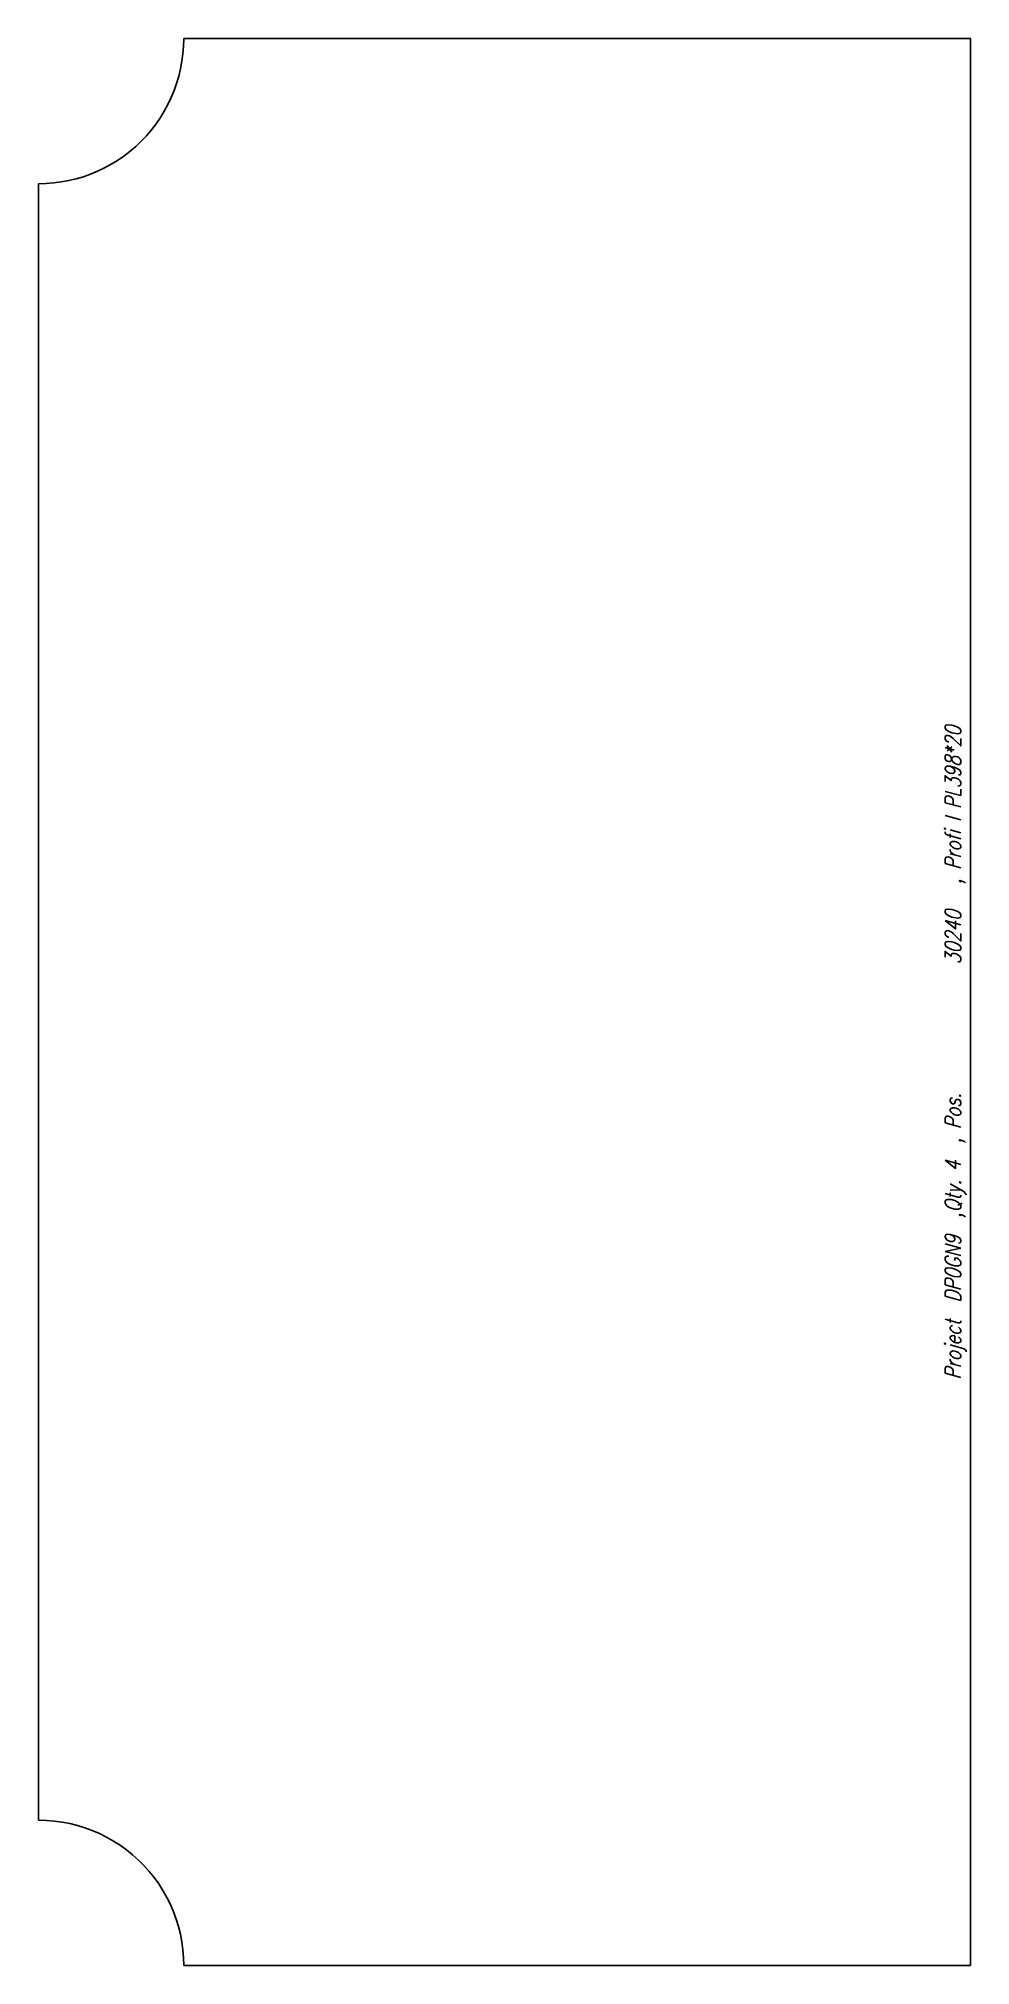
# Model space of a CAD drawing. Extents: x 0 to 192, y -199 to 199.
import ezdxf

# ---------------------------------------------------------------- set-up
doc = ezdxf.new("R2010")
doc.units = 0
doc.header["$LTSCALE"] = 10
doc.layers.add('TEILE', color=7, linetype='CONTINUOUS')
doc.layers.add('UNTERSCHRIFT', color=7, linetype='CONTINUOUS')
doc.styles.get("Standard").update_dxf_attribs({"font": 'ROMANS'})

msp = doc.modelspace()

# ---------------------------------------------------------------- linework, layer by layer
at = {"layer": 'TEILE', "color": 2}
for p, q in [((29.958889, 197.42923), (30.000002, 198.999329)), ((30.000002, 198.999329), (30, 198.999313)), ((29.630657, 194.306305), (29.835661, 195.86348)), ((29.835661, 195.86348), (29.958889, 197.42923)), ((30, 198.999313), (192.499939, 198.999313)), ((192.499939, 198.999313), (192.499939, -198.999313)), ((28.531702, 189.728821), (28.977779, 191.234756)), ((28.977779, 191.234756), (29.344435, 192.761978)), ((29.344435, 192.761978), (29.630657, 194.306305)), ((27.406372, 186.797211), (28.007421, 188.248291)), ((28.007421, 188.248291), (28.531702, 189.728821)), ((25.160126, 182.660141), (25.980774, 183.999329)), ((25.980774, 183.999329), (26.730204, 185.379608)), ((26.730204, 185.379608), (27.406372, 186.797211)), ((22.294357, 178.9254), (23.31439, 180.119705)), ((23.31439, 180.119705), (24.270519, 181.365753)), ((24.270519, 181.365753), (25.160126, 182.660141)), ((17.633572, 174.728821), (18.879625, 175.684952)), ((18.879625, 175.684952), (20.073931, 176.704987)), ((20.073931, 176.704987), (21.213217, 177.786118)), ((21.213217, 177.786118), (22.294357, 178.9254)), ((10.751047, 170.991898), (12.202109, 171.592941)), ((12.202109, 171.592941), (13.619727, 172.269119)), ((13.619727, 172.269119), (15.000013, 173.018555)), ((15.000013, 173.018555), (16.339186, 173.839203)), ((16.339186, 173.839203), (17.633572, 174.728821)), ((0, 168.999313), (1.570077, 169.040436)), ((0, -168.999313), (0, 168.999313)), ((1.570077, 169.040436), (3.135854, 169.163651)), ((3.135854, 169.163651), (4.693036, 169.368668)), ((4.693036, 169.368668), (6.237354, 169.654877)), ((6.237354, 169.654877), (7.764577, 170.02153)), ((7.764577, 170.02153), (9.270516, 170.467621)), ((9.270516, 170.467621), (10.751047, 170.991898)), ((1.624162, -169.043304), (-0.000005, -168.999313)), ((-0.000005, -168.999313), (0, -168.999313)), ((3.243566, -169.175171), (1.624162, -169.043304)), ((4.853455, -169.394516), (3.243566, -169.175171)), ((6.449108, -169.700699), (4.853455, -169.394516)), ((8.025846, -170.092804), (6.449108, -169.700699)), ((9.579041, -170.569733), (8.025846, -170.092804)), ((11.104139, -171.130005), (9.579041, -170.569733)), ((12.596668, -171.772064), (11.104139, -171.130005)), ((14.052248, -172.493958), (12.596668, -171.772064)), ((15.466609, -173.293594), (14.052248, -172.493958)), ((16.835606, -174.16864), (15.466609, -173.293594)), ((18.15522, -175.116516), (16.835606, -174.16864)), ((19.421581, -176.13446), (18.15522, -175.116516)), ((20.630978, -177.219452), (19.421581, -176.13446)), ((21.77986, -178.368347), (20.630978, -177.219452)), ((22.864857, -179.577728), (21.77986, -178.368347)), ((23.882788, -180.844086), (22.864857, -179.577728)), ((24.830666, -182.163696), (23.882788, -180.844086)), ((25.705711, -183.5327), (24.830666, -182.163696)), ((26.505358, -184.947052), (25.705711, -183.5327)), ((27.227259, -186.402649), (26.505358, -184.947052)), ((27.869299, -187.895172), (27.227259, -186.402649)), ((28.429592, -189.420258), (27.869299, -187.895172)), ((28.906498, -190.97345), (28.429592, -189.420258)), ((29.298615, -192.550201), (28.906498, -190.97345)), ((29.604795, -194.145844), (29.298615, -192.550201)), ((29.824139, -195.755753), (29.604795, -194.145844)), ((29.956001, -197.375153), (29.824139, -195.755753)), ((30, -198.999313), (29.956001, -197.375153)), ((192.499939, -198.999313), (30, -198.999313))]:
    msp.add_line(p, q, dxfattribs=at)

# ---------------------------------------------------------------- texts
at = {"layer": 'UNTERSCHRIFT', "color": 2, "oblique": 15, "width": 0.8}
for s, p in [('  , Profi l PL398*20', (190.499939, 20.800001)), ('30240', (190.499939, 7.800001)), ('Project  DP0GN9  ,Qty. 4  , Pos. ', (190.499939, -78))]:
    msp.add_text(s, height=3.25, rotation=90, dxfattribs=at).set_placement(p)

doc.saveas('drawing.dxf')
